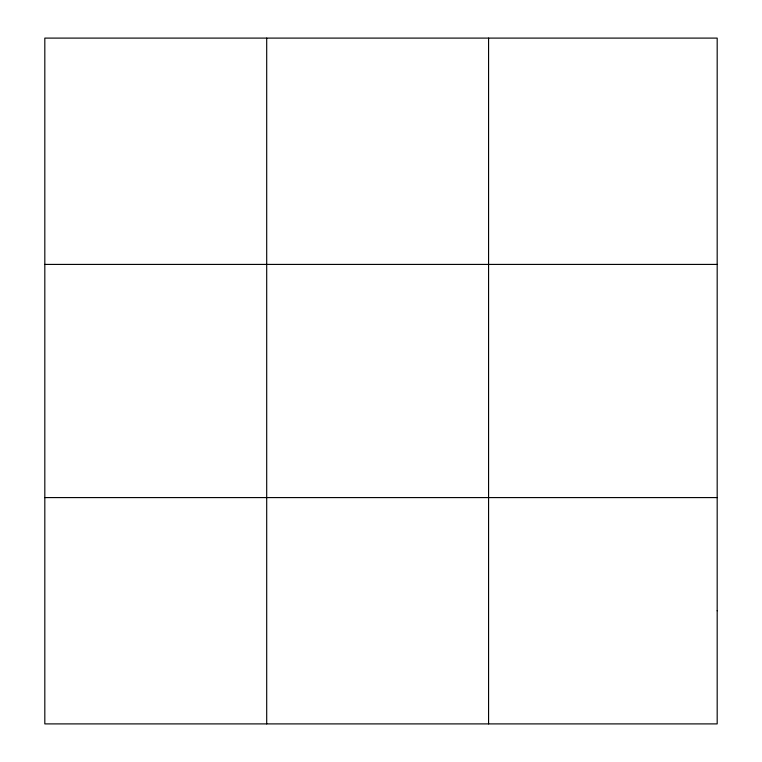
<?xml version="1.0" encoding="UTF-8"?>
<svg xmlns="http://www.w3.org/2000/svg" width="762" height="762" viewBox="0 0 762 762"><rect width="100%" height="100%" fill="white"/><g stroke="black" fill="none" stroke-linecap="round" stroke-linejoin="round"><path stroke-width="1.14" d="M266.7 723.9L266.7 38.1M488.575 723.9L488.575 38.1M44.815 264.414L717.185 264.414M44.815 497.586L717.185 497.586M717.185 610.743L717.185 723.9L44.815 723.9L44.815 38.1L717.185 38.1L717.185 610.743"/></g></svg>
